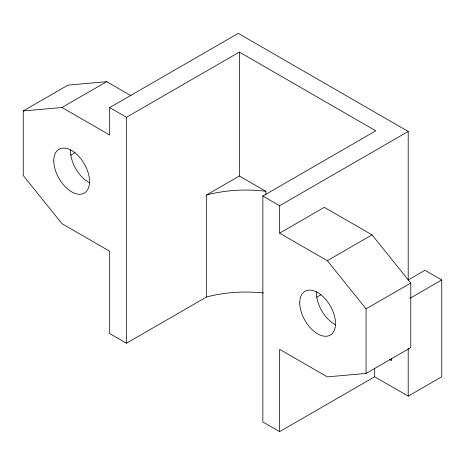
<?xml version="1.0" encoding="UTF-8"?>
<svg xmlns="http://www.w3.org/2000/svg" width="465" height="465" viewBox="0 0 465 465"><rect width="100%" height="100%" fill="white"/><g stroke="black" fill="none" stroke-linecap="round" stroke-linejoin="round"><path stroke-width="0.7" d="M263.271 292.985L261.969 292.822A96.354 55.631 0 0 0 212.726 295.484L206.518 296.978L126.451 343.211L109.682 333.527L109.682 251.228L61.979 223.688L23.25 175.503L23.25 110.955L61.979 107.491L109.682 135.03L109.682 107.589L126.451 117.273L239.376 52.074L375.784 130.828L262.859 196.027L262.859 421.964L279.628 431.642L374.662 376.778L374.662 368.17M374.662 376.778L408.206 396.139L408.206 348.448M408.206 279.947L424.981 270.264L441.75 279.947L441.75 376.778L408.206 396.139M23.25 110.955L67.971 85.13L106.706 81.671L131.182 95.802M61.979 107.491L106.706 81.671M109.682 107.589L238.26 33.358L408.206 131.473L408.206 280.11M70.697 155.2L75.045 152.689M206.518 296.978L206.518 194.986L239.376 176.02L265.864 191.307L265.864 194.928M262.859 196.027L279.628 205.71L408.206 131.473M279.628 205.71L279.628 233.151L324.349 207.326L372.047 234.866L410.781 283.051L410.781 347.605L366.06 373.424L327.325 376.882L279.628 349.343L279.628 431.642M279.628 233.151L327.325 260.685L372.047 234.866M316.677 297.216L321.024 294.705M366.06 373.424L366.06 308.87L410.781 283.051M410.072 298.234L441.75 279.947M206.518 194.986L212.726 193.487A96.354 55.631 0 0 1 261.969 190.83L265.864 191.307M389.571 359.561L391.437 360.637L391.437 358.486M327.325 260.685L366.06 308.87M239.376 52.074L239.376 176.02M126.451 117.273L126.451 343.211M335.747 324.878A25.302 14.607 60 0 1 316.572 291.671M89.768 182.867A25.302 14.607 60 0 1 70.599 149.66M299.751 302.866A25.302 14.607 60 0 0 326.587 336.247A25.302 14.607 60 0 0 326.587 300.471A25.302 14.607 60 0 0 299.751 302.866M53.777 160.849A25.302 14.607 60 0 0 80.608 194.236A25.302 14.607 60 0 0 80.608 158.455A25.302 14.607 60 0 0 53.777 160.849"/></g></svg>
